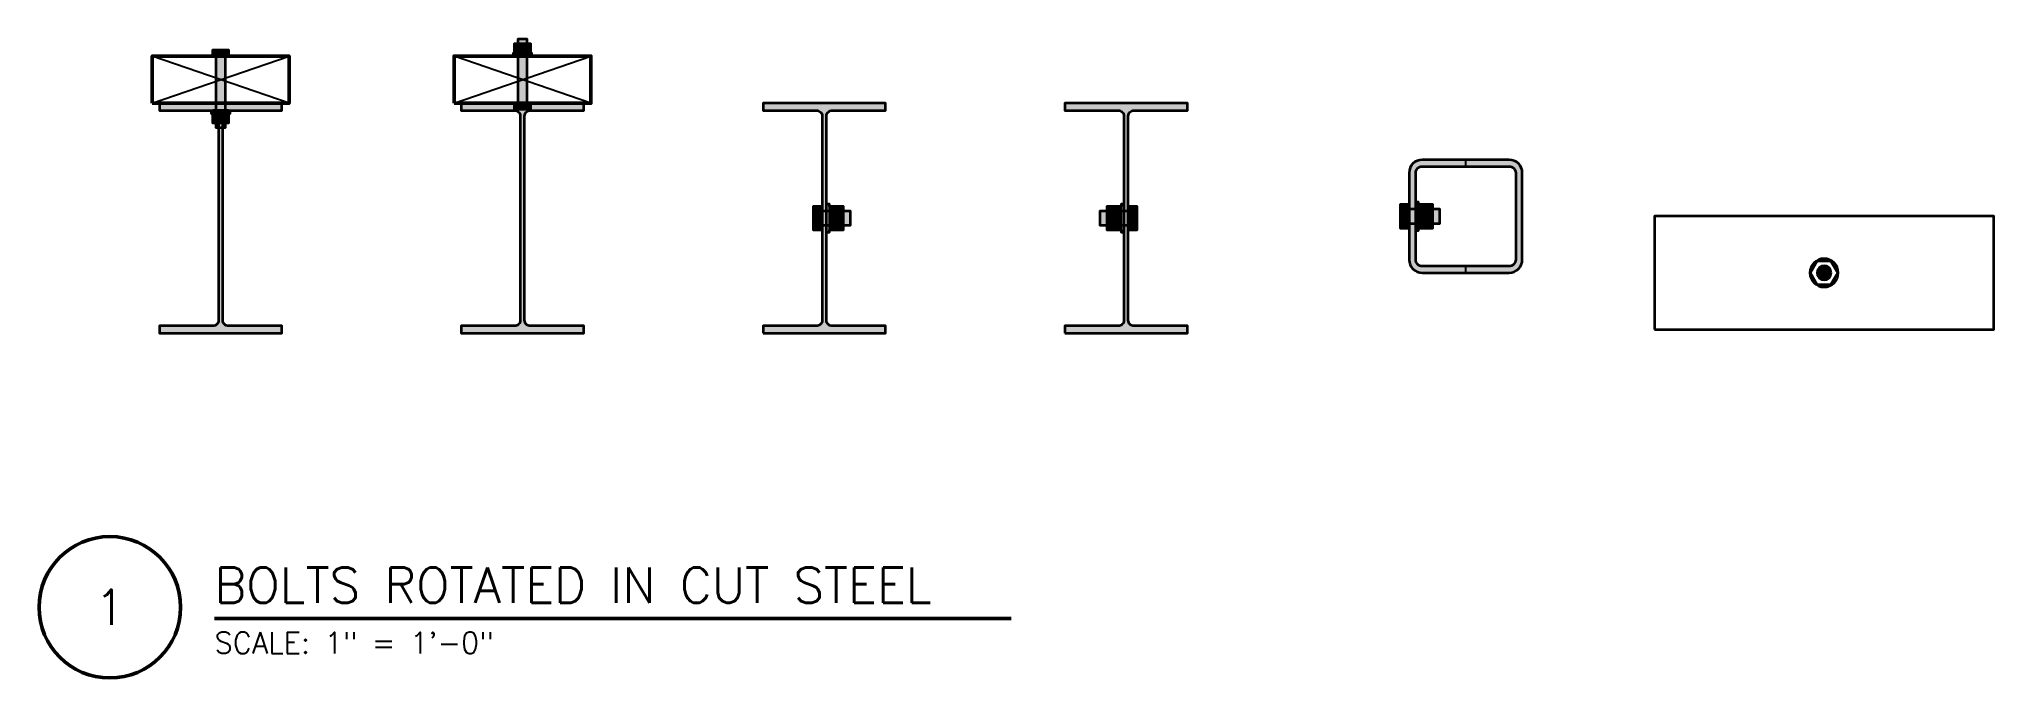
# Model space of a CAD drawing. Header units: inches. Extents: x -10 to 94, y -30 to 3.
import ezdxf
from ezdxf.enums import TextEntityAlignment as Align

# ---------------------------------------------------------------- set-up
doc = ezdxf.new("R2010")
doc.units = ezdxf.units.IN
doc.header["$MEASUREMENT"] = 0
for name, color, linetype, lineweight in [('S-ANNO-TTLB', 7, 'CONTINUOUS', 50), ('S-DETL-BYND', 7, 'CONTINUOUS', 25), ('S-DETL-CUT', 7, 'CONTINUOUS', 50), ('S-DETL-STL', 7, 'CONTINUOUS', 35)]:
    doc.layers.add(name, color=color, linetype=linetype, lineweight=lineweight)
doc.styles.add('KERF', font='romans.shx')

msp = doc.modelspace()

# ---------------------------------------------------------------- hatches: boundary and pattern name
at = {"layer": 'S-DETL-STL', "lineweight": 50}
for points in [[(16.4375, 3.15625), (15.5625, 3.15625), (15.5625, 2.65625), (16.4375, 2.65625)], [(16.25, 3.40625), (15.75, 3.40625), (15.75, 0), (16.25, 0)], [(-0.4375, 2.5), (0.4375, 2.5), (0.4375, 2.8125), (-0.4375, 2.8125)], [(-0.25, -1.28625), (0.25, -1.28625), (0.25, 2.5), (-0.25, 2.5)], [(16.5, 2.65625), (15.5, 2.65625), (15.5, 2.5), (16.5, 2.5)], [(-0.25, 0), (-3.245, 0), (-3.245, -0.38), (-0.25, -0.38)], [(3.245, -0.38), (3.245, 0), (0.25, 0), (0.25, -0.38)], [(12.755, -12.2), (19.245, -12.2), (19.245, -11.82), (16.415, -11.82), (16.322295, -11.805317), (16.238664, -11.762705), (16.172295, -11.696336), (16.129683, -11.612705), (16.115, -11.52), (16.115, -0.68), (16.129683, -0.587295), (16.172295, -0.503664), (16.238664, -0.437295), (16.322295, -0.394683), (16.415, -0.38), (19.245, -0.38), (19.245, 0), (16.4375, 0), (16.4375, -0.3125), (15.5625, -0.3125), (15.5625, 0), (12.755, 0), (12.755, -0.38), (15.585, -0.38), (15.677705, -0.394683), (15.761336, -0.437295), (15.827705, -0.503664), (15.870317, -0.587295), (15.885, -0.68), (15.885, -11.52), (15.870317, -11.612705), (15.827705, -11.696336), (15.761336, -11.762705), (15.677705, -11.805317), (15.585, -11.82), (12.755, -11.82)], [(16.4375, 0), (15.5625, 0), (15.5625, -0.3125), (16.4375, -0.3125)], [(32.115, -5.725), (32.115, -0.68), (32.129683, -0.587295), (32.172295, -0.503664), (32.238664, -0.437295), (32.322295, -0.394683), (32.415, -0.38), (35.245, -0.38), (35.245, 0), (28.755, 0), (28.755, -0.38), (31.585, -0.38), (31.677705, -0.394683), (31.761336, -0.437295), (31.827705, -0.503664), (31.870317, -0.587295), (31.885, -0.68), (31.885, -5.725)], [(48.115, -5.725), (48.115, -0.68), (48.129683, -0.587295), (48.172295, -0.503664), (48.238664, -0.437295), (48.322295, -0.394683), (48.415, -0.38), (51.245, -0.38), (51.245, 0), (44.755, 0), (44.755, -0.38), (47.585, -0.38), (47.677705, -0.394683), (47.761336, -0.437295), (47.827705, -0.503664), (47.870317, -0.587295), (47.885, -0.68), (47.885, -5.725)], [(-0.5, -0.53625), (0.5, -0.53625), (0.5, -0.38), (-0.5, -0.38)], [(-0.4375, -1.03625), (0.4375, -1.03625), (0.4375, -0.53625), (-0.4375, -0.53625)], [(-3.245, -12.2), (3.245, -12.2), (3.245, -11.82), (0.415, -11.82), (0.322295, -11.805317), (0.238664, -11.762705), (0.172295, -11.696336), (0.129683, -11.612705), (0.115, -11.52), (0.115, -1.28625), (-0.115, -1.28625), (-0.115, -11.52), (-0.129683, -11.612705), (-0.172295, -11.696336), (-0.238664, -11.762705), (-0.322295, -11.805317), (-0.415, -11.82), (-3.245, -11.82)], [(66, -3), (63.6975, -3), (63.542292, -3.017488), (63.394866, -3.069074), (63.262616, -3.152173), (63.152173, -3.262616), (63.069074, -3.394866), (63.017488, -3.542292), (63, -3.6975), (63, -5.625), (63.34875, -5.625), (63.34875, -3.6975), (63.365819, -3.58973), (63.415355, -3.49251), (63.49251, -3.415355), (63.58973, -3.365819), (63.6975, -3.34875), (66, -3.34875)], [(66, -3.34875), (68.3025, -3.34875, -0.414214), (68.65125, -3.6975), (68.65125, -8.3025, -0.414214), (68.3025, -8.65125), (66, -8.65125), (66, -9), (68.3025, -9, 0.414214), (69, -8.3025), (69, -3.6975, 0.414214), (68.3025, -3), (66, -3)], [(31.885, -6.725), (31.885, -5.475), (31.41625, -5.475), (31.41625, -6.725)], [(33.39625, -6.475), (33.39625, -5.725), (31.885, -5.725), (31.885, -6.475)], [(32.27125, -6.85), (32.27125, -5.35), (32.115, -5.35), (32.115, -6.85)], [(33.02125, -6.725), (33.02125, -5.475), (32.27125, -5.475), (32.27125, -6.725)], [(46.60375, -5.725), (46.60375, -6.475), (48.115, -6.475), (48.115, -5.725)], [(46.97875, -5.475), (46.97875, -6.725), (47.72875, -6.725), (47.72875, -5.475)], [(47.72875, -5.35), (47.72875, -6.85), (47.885, -6.85), (47.885, -5.35)], [(48.115, -5.475), (48.115, -6.725), (48.58375, -6.725), (48.58375, -5.475)], [(63, -6.625), (63, -5.375), (62.53125, -5.375), (62.53125, -6.625)], [(64.63025, -6.375), (64.63025, -5.625), (63, -5.625), (63, -6.375)], [(63.50525, -6.75), (63.50525, -5.25), (63.349, -5.25), (63.349, -6.75)], [(64.25525, -6.625), (64.25525, -5.375), (63.50525, -5.375), (63.50525, -6.625)], [(28.755, -12.2), (35.245, -12.2), (35.245, -11.82), (32.415, -11.82), (32.322295, -11.805317), (32.238664, -11.762705), (32.172295, -11.696336), (32.129683, -11.612705), (32.115, -11.52), (32.115, -6.475), (31.885, -6.475), (31.885, -11.52), (31.870317, -11.612705), (31.827705, -11.696336), (31.761336, -11.762705), (31.677705, -11.805317), (31.585, -11.82), (28.755, -11.82)], [(44.755, -12.2), (51.245, -12.2), (51.245, -11.82), (48.415, -11.82), (48.322295, -11.805317), (48.238664, -11.762705), (48.172295, -11.696336), (48.129683, -11.612705), (48.115, -11.52), (48.115, -6.475), (47.885, -6.475), (47.885, -11.52), (47.870317, -11.612705), (47.827705, -11.696336), (47.761336, -11.762705), (47.677705, -11.805317), (47.585, -11.82), (44.755, -11.82)], [(63, -6.375), (63, -8.3025), (63.017488, -8.457708), (63.069074, -8.605134), (63.152173, -8.737384), (63.262616, -8.847827), (63.394866, -8.930926), (63.542292, -8.982512), (63.6975, -9), (66, -9), (66, -8.65125), (63.6975, -8.65125), (63.58973, -8.634181), (63.49251, -8.584645), (63.415355, -8.50749), (63.365819, -8.41027), (63.34875, -8.3025), (63.34875, -6.375)], [(85.375, -9, 1), (84.625, -9, 1)]]:
    msp.add_hatch(color=256, dxfattribs=at).paths.add_polyline_path(points)

# ---------------------------------------------------------------- linework, layer by layer
at = {"layer": 'S-ANNO-TTLB', "lineweight": 50}
msp.add_lwpolyline([(-9.625, -26.75, 1), (-2.125, -26.75, 1)], format="xyb", close=True, dxfattribs=at)
msp.add_lwpolyline([(-0.325, -27.35), (41.907143, -27.35)], dxfattribs=at)
at = {"layer": 'S-DETL-BYND', "lineweight": 25}
for points in [[(-3.625, 0), (3.625, 2.5)], [(3.625, 0), (-3.625, 2.5)], [(0.25, 2.5), (-0.25, 2.5)], [(12.375, 0), (19.625, 2.5)], [(19.625, 0), (12.375, 2.5)], [(16.4375, 2.65625), (15.5625, 2.65625)], [(15.75, 0), (16.25, 0)], [(-0.4375, -0.53625), (0.4375, -0.53625)], [(66, -3.34875), (66, -3)], [(31.885, -5.725), (31.885, -6.475)], [(32.27125, -6.725), (32.27125, -5.475)], [(47.72875, -5.475), (47.72875, -6.725)], [(48.115, -6.475), (48.115, -5.725)], [(63, -5.625), (63, -6.375)], [(63.50525, -6.625), (63.50525, -5.375)], [(66, -9), (66, -8.65125)]]:
    msp.add_lwpolyline(points, dxfattribs=at)
at = {"layer": 'S-DETL-CUT', "lineweight": 50}
for points in [[(-3.625, 0), (3.625, 0), (3.625, 2.5), (-3.625, 2.5)], [(12.375, 0), (19.625, 0), (19.625, 2.5), (12.375, 2.5)]]:
    msp.add_lwpolyline(points, close=True, dxfattribs=at)
at = {"layer": 'S-DETL-STL', "lineweight": 35}
for points in [[(16.5, 2.5), (16.5, 2.65625), (16.4375, 2.65625), (16.4375, 3.15625), (15.5625, 3.15625), (15.5625, 2.65625), (15.5, 2.65625), (15.5, 2.5)], [(16.25, 0), (16.25, 3.40625), (15.75, 3.40625), (15.75, 0)], [(0.4375, 2.5), (0.4375, 2.8125), (-0.4375, 2.8125), (-0.4375, 2.5)], [(-0.25, 2.5), (-0.25, -1.28625), (0.25, -1.28625), (0.25, 2.5)], [(15.5625, 0), (15.5625, -0.3125), (16.4375, -0.3125), (16.4375, 0)], [(-0.5, -0.38), (-0.5, -0.53625), (-0.4375, -0.53625), (-0.4375, -1.03625), (0.4375, -1.03625), (0.4375, -0.53625), (0.5, -0.53625), (0.5, -0.38)], [(0.415, -0.38), (-0.415, -0.38)], [(31.885, -5.475), (31.41625, -5.475), (31.41625, -6.725), (31.885, -6.725)], [(31.885, -6.475), (33.39625, -6.475), (33.39625, -5.725), (31.885, -5.725)], [(32.115, -6.85), (32.27125, -6.85), (32.27125, -6.725), (33.02125, -6.725), (33.02125, -5.475), (32.27125, -5.475), (32.27125, -5.35), (32.115, -5.35)], [(48.115, -5.725), (46.60375, -5.725), (46.60375, -6.475), (48.115, -6.475)], [(47.885, -5.35), (47.72875, -5.35), (47.72875, -5.475), (46.97875, -5.475), (46.97875, -6.725), (47.72875, -6.725), (47.72875, -6.85), (47.885, -6.85)], [(48.115, -6.725), (48.58375, -6.725), (48.58375, -5.475), (48.115, -5.475)], [(63, -5.375), (62.53125, -5.375), (62.53125, -6.625), (63, -6.625)], [(63, -6.375), (64.63025, -6.375), (64.63025, -5.625), (63, -5.625)]]:
    msp.add_lwpolyline(points, dxfattribs=at)
for points in [[(-3.245, 0), (-3.245, -0.38), (-0.415, -0.38, -0.414214), (-0.115, -0.68), (-0.115, -11.52, -0.414214), (-0.415, -11.82), (-3.245, -11.82), (-3.245, -12.2), (3.245, -12.2), (3.245, -11.82), (0.415, -11.82, -0.414214), (0.115, -11.52), (0.115, -0.68, -0.414214), (0.415, -0.38), (3.245, -0.38), (3.245, 0)], [(12.755, 0), (12.755, -0.38), (15.585, -0.38, -0.414214), (15.885, -0.68), (15.885, -11.52, -0.414214), (15.585, -11.82), (12.755, -11.82), (12.755, -12.2), (19.245, -12.2), (19.245, -11.82), (16.415, -11.82, -0.414214), (16.115, -11.52), (16.115, -0.68, -0.414214), (16.415, -0.38), (19.245, -0.38), (19.245, 0)]]:
    msp.add_lwpolyline(points, format="xyb", dxfattribs=at)
for points in [[(28.755, -12.2), (35.245, -12.2), (35.245, -11.82), (32.415, -11.82, -0.414214), (32.115, -11.52), (32.115, -0.68, -0.414214), (32.415, -0.38), (35.245, -0.38), (35.245, 0), (28.755, 0), (28.755, -0.38), (31.585, -0.38, -0.414214), (31.885, -0.68), (31.885, -11.52, -0.414214), (31.585, -11.82), (28.755, -11.82)], [(44.755, -12.2), (51.245, -12.2), (51.245, -11.82), (48.415, -11.82, -0.414214), (48.115, -11.52), (48.115, -0.68, -0.414214), (48.415, -0.38), (51.245, -0.38), (51.245, 0), (44.755, 0), (44.755, -0.38), (47.585, -0.38, -0.414214), (47.885, -0.68), (47.885, -11.52, -0.414214), (47.585, -11.82), (44.755, -11.82)], [(66, -3), (63.6975, -3, 0.414214), (63, -3.6975), (63, -8.3025, 0.414214), (63.6975, -9), (66, -9), (68.3025, -9, 0.414214), (69, -8.3025), (69, -3.6975, 0.414214), (68.3025, -3)], [(66, -8.65125), (63.6975, -8.65125, -0.414214), (63.34875, -8.3025), (63.34875, -3.6975, -0.414214), (63.6975, -3.34875), (66, -3.34875), (68.3025, -3.34875, -0.414214), (68.65125, -3.6975), (68.65125, -8.3025, -0.414214), (68.3025, -8.65125)], [(85.75, -9, 1), (84.25, -9, 1)], [(85.375, -9, 1), (84.625, -9, 1)]]:
    msp.add_lwpolyline(points, format="xyb", close=True, dxfattribs=at)
for points in [[(63.50525, -5.375), (63.50525, -5.25), (63.349, -5.25), (63.349, -6.75), (63.50525, -6.75), (63.50525, -6.625), (64.25525, -6.625), (64.25525, -5.375)], [(76, -12), (94, -12), (94, -6), (76, -6)], [(85.721688, -9), (85.360844, -8.375), (84.639156, -8.375), (84.278312, -9), (84.639156, -9.625), (85.360844, -9.625)]]:
    msp.add_lwpolyline(points, close=True, dxfattribs=at)

# ---------------------------------------------------------------- texts
at = {"layer": 'S-ANNO-TTLB', "lineweight": 50, "style": 'KERF'}
msp.add_text('BOLTS ROTATED IN CUT STEEL', height=1.875, dxfattribs=at).set_placement((-0.325, -26.51))
msp.add_text('1', height=1.875, dxfattribs=at).set_placement((-5.875, -26.75), align=Align.MIDDLE_CENTER)
at = {"layer": 'S-ANNO-TTLB', "lineweight": 18, "style": 'KERF'}
msp.add_text('SCALE: 1" = 1\'-0"', height=1.125, dxfattribs=at).set_placement((-0.325, -29.195))

doc.saveas('drawing.dxf')
